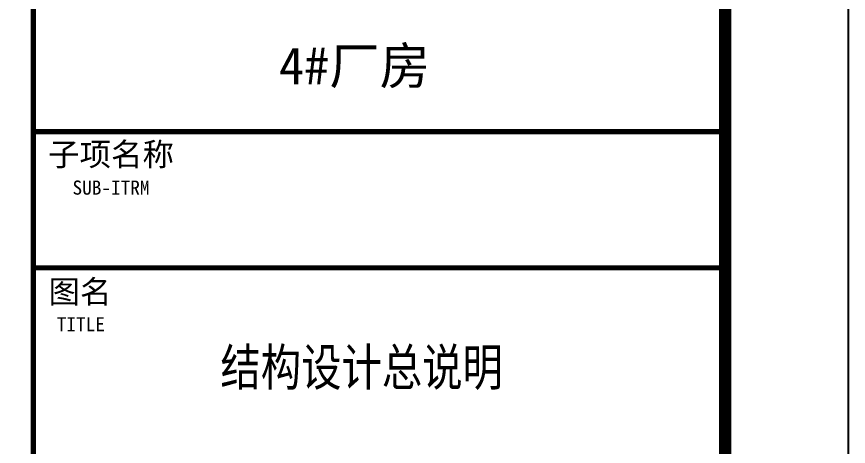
# Model space of a CAD drawing. Extents: x 32177600 to 32582346, y -189249 to 154687.
# Drawn here: x 32575600 to 32582346, y 118008 to 121493 of the extents above; entities that cross this region are included whole.
import ezdxf
from ezdxf.enums import TextEntityAlignment as Align

# ---------------------------------------------------------------- set-up
doc = ezdxf.new("R2010")
doc.units = 0
doc.header["$LTSCALE"] = 1000
doc.header["$MEASUREMENT"] = 0
doc.layers.get('0').update_dxf_attribs({"linetype": 'CONTINUOUS'})
for name, color, linetype in [('PUB_TAB', 7, 'CONTINUOUS'), ('PUB_TEXT', 7, 'CONTINUOUS'), ('PUB_TITLE', 4, 'CONTINUOUS')]:
    doc.layers.add(name, color=color, linetype=linetype)
doc.styles.add('-宋体', font='', dxfattribs={"width": 0.8})
doc.styles.add('STYLE-黑体', font='simhei.ttf')
doc.styles.add('TQ', font='')
doc.styles.get('-宋体').set_extended_font_data('SimSun')
doc.styles.get('TQ').set_extended_font_data('SimSun')

# ---------------------------------------------------------------- blocks, each defined once
blk = doc.blocks.new('tk')
at = {"layer": 'PUB_TITLE', "lineweight": 40, "const_width": 42.5}
for points in [[(31008732.1, -52688.2), (31008732.1, -92688.2)], [(31008732.1, -74331.2), (31014342.1, -74331.2)], [(31008732.1, -75436.2), (31014342.1, -75436.2)]]:
    blk.add_lwpolyline(points, dxfattribs=at)
at = {"layer": 'PUB_TEXT', "attachment_point": 1, "style": 'TQ'}
for s, insert, char_height, width in [('子项名称', (31008851.9, -74422.4), 187, 1111.8), ('SUB-ITRM', (31009049.5, -74728.3), 114.75, 2399.55), ('图名', (31008855, -75537.1), 187, 1111.8), ('TITLE', (31008921.7, -75836.6), 114.75, 2399.55)]:
    blk.add_mtext(s, dxfattribs=dict(at, insert=insert, char_height=char_height, width=width))

msp = doc.modelspace()

# ---------------------------------------------------------------- linework, layer by layer
at = {"layer": 'PUB_TITLE'}
msp.add_lwpolyline([(32508046.3, 101203.8), (32582346.3, 101203.8), (32582346.3, 143203.8), (32508046.3, 143203.8)], close=True, dxfattribs=at)
at = {"layer": 'PUB_TITLE', "const_width": 100}
msp.add_lwpolyline([(32510546.3, 102203.8), (32581346.3, 102203.8), (32581346.3, 142203.8), (32510546.3, 142203.8)], close=True, dxfattribs=at)

# ---------------------------------------------------------------- block references
msp.add_blockref('tk', (1567004.1, 194892.2))
msp.add_blockref('tk', (1567004.1, 194892.2))

# ---------------------------------------------------------------- texts
at = {"layer": 'PUB_TAB', "lineweight": -3}
for s, style, width, p in [('4#厂房', 'STYLE-黑体', 1.000119, (32578341, 120944.2)), ('结构设计总说明', '-宋体', 0.8, (32578398.8, 118500.1))]:
    msp.add_text(s, height=300, dxfattribs=dict(at, style=style, width=width)).set_placement(p, align=Align.CENTER)

doc.saveas('drawing.dxf')
